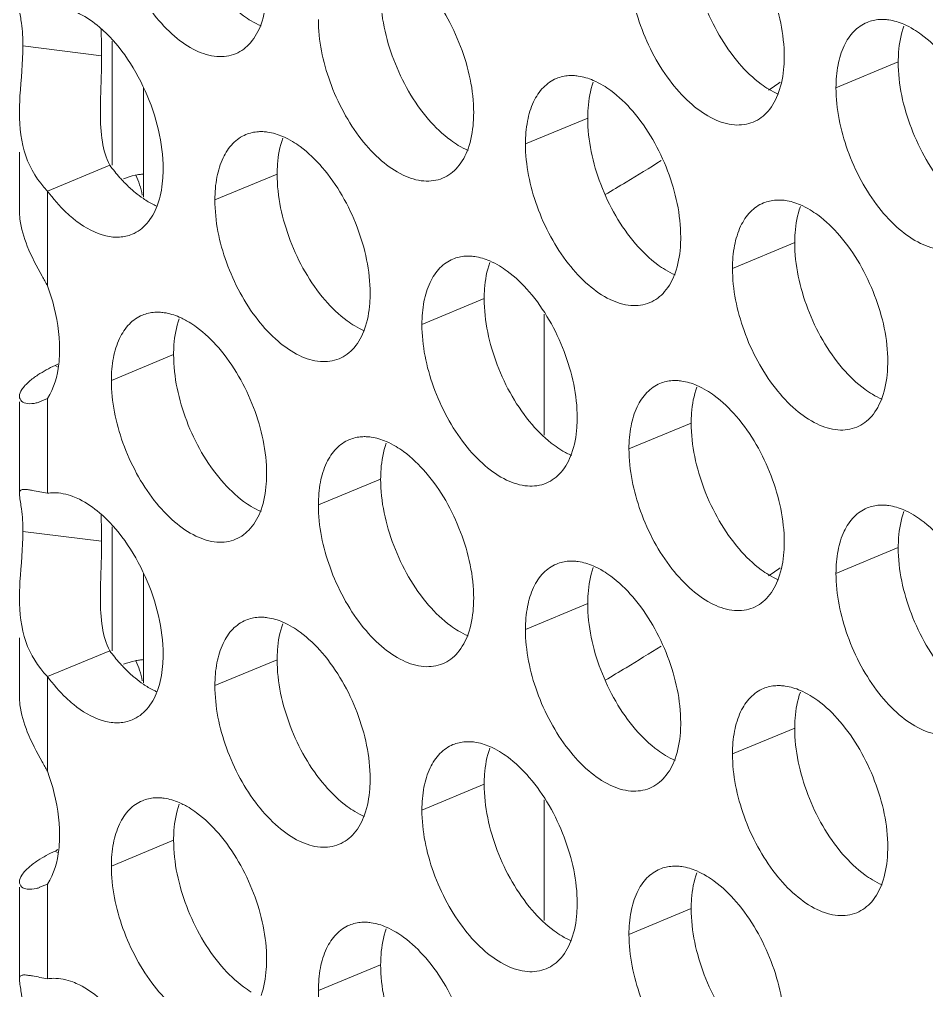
# Model space of a CAD drawing. Header units: millimetres. Extents: x 0 to 2524, y 0 to 1785.
# Drawn here: x 1789.22 to 1798.18, y 860.32 to 869.92 of the extents above; entities that cross this region are included whole.
import ezdxf

# ---------------------------------------------------------------- set-up
doc = ezdxf.new("R2010")
doc.units = ezdxf.units.MM
doc.header["$LTSCALE"] = 0.1
doc.layers.add('标注', color=251, linetype='Continuous', lineweight=9)

msp = doc.modelspace()

# ---------------------------------------------------------------- linework, layer by layer
at = {"layer": '标注'}
for p, q in [((1790.1384, 869.7084), (1790.1384, 868.4838)), ((1790.0329, 869.566), (1789.2563, 869.6621)), ((1797.9046, 869.5043), (1797.2894, 869.2486)), ((1790.4461, 868.166), (1790.4461, 869.2494)), ((1794.8361, 868.9498), (1794.2209, 868.6941)), ((1789.2212, 868.0377), (1789.2212, 868.6117)), ((1790.1136, 868.4838), (1789.4984, 868.2281)), ((1791.7675, 868.3954), (1791.1524, 868.1397)), ((1789.4984, 868.2281), (1789.4984, 867.2918)), ((1796.8817, 867.7195), (1796.2665, 867.4637)), ((1793.8132, 867.165), (1793.198, 866.9093)), ((1794.4059, 867.0098), (1794.4059, 865.8163)), ((1790.7447, 866.6106), (1790.1295, 866.3549)), ((1789.5986, 866.4908), (1789.5727, 866.5037)), ((1789.2212, 865.2346), (1789.2212, 866.1454)), ((1789.4984, 866.177), (1789.4205, 866.1454)), ((1789.4984, 866.177), (1789.4984, 865.2407)), ((1795.8589, 865.9346), (1795.2437, 865.6789)), ((1792.7904, 865.3802), (1792.1752, 865.1245)), ((1790.1384, 864.9084), (1790.1384, 863.6838)), ((1790.0329, 864.766), (1789.2563, 864.8621)), ((1797.9046, 864.7043), (1797.2894, 864.4486)), ((1790.4461, 863.366), (1790.4461, 864.4494)), ((1794.8361, 864.1498), (1794.2209, 863.8941)), ((1789.2212, 863.2377), (1789.2212, 863.8117)), ((1790.1136, 863.6838), (1789.4984, 863.4281)), ((1791.7675, 863.5954), (1791.1524, 863.3397)), ((1789.4984, 863.4281), (1789.4984, 862.4918)), ((1796.8817, 862.9195), (1796.2665, 862.6637)), ((1793.8132, 862.365), (1793.198, 862.1093)), ((1794.4059, 862.2098), (1794.4059, 861.0163)), ((1790.7447, 861.8106), (1790.1295, 861.5549)), ((1789.5986, 861.6908), (1789.5727, 861.7037)), ((1789.2212, 860.4346), (1789.2212, 861.3454)), ((1789.4984, 861.377), (1789.4205, 861.3454)), ((1789.4984, 861.377), (1789.4984, 860.4407)), ((1795.8589, 861.1346), (1795.2437, 860.8789)), ((1792.7904, 860.5802), (1792.1752, 860.3245))]:
    msp.add_line(p, q, dxfattribs=at)
for centre, radius, start, end in [((1778.661, 895.5127), 31.8399, 304.34454, 304.59625), ((1779.924, 893.5705), 29.523, 301.194, 301.98361), ((1791.472, 869.4795), 1.6842, 216.24369, 221.66519), ((1791.3609, 869.3824), 1.5367, 221.71232, 223.51512), ((1790.5007, 867.744), 0.6543, 98.11425, 102.08395), ((1790.4936, 867.7923), 0.6055, 94.3287, 98.10278), ((1780.1874, 893.1363), 29.015, 300.71798, 301.1931), ((1791.0543, 869.048), 1.0824, 230.33246, 235.77961), ((1789.8727, 868.3504), 0.758, 339.34278, 342.32676), ((1790.4674, 868.8282), 1.1282, 230.38894, 233.03812), ((1789.1882, 867.3494), 0.929, 294.44883, 296.47049), ((1778.661, 890.7127), 31.8399, 304.34454, 304.59625), ((1779.924, 888.7705), 29.523, 301.194, 301.98361), ((1791.472, 864.6795), 1.6842, 216.24369, 221.66519), ((1791.3609, 864.5824), 1.5367, 221.71232, 223.51512), ((1790.5007, 862.944), 0.6543, 98.11425, 102.08395), ((1790.4936, 862.9923), 0.6055, 94.3287, 98.10278), ((1780.1874, 888.3363), 29.015, 300.71798, 301.1931), ((1791.0543, 864.248), 1.0824, 230.33246, 235.77961), ((1789.8727, 863.5504), 0.758, 339.34278, 342.32676), ((1790.4674, 864.0282), 1.1282, 230.38894, 233.03812), ((1789.1882, 862.5494), 0.929, 294.44883, 296.47049)]:
    msp.add_arc(centre, radius, start, end, dxfattribs=at)
for points, knots in [([(1791.3572, 869.5855), (1791.2996, 869.5615), (1791.1607, 869.5436), (1790.9483, 869.6125), (1790.7382, 869.7588), (1790.5412, 869.9719), (1790.37, 870.237), (1790.1965, 870.626), (1790.1295, 870.9462), (1790.1295, 871.1549)], [0, 0, 0, 0, 0.08419, 0.180629, 0.294901, 0.426206, 0.569756, 0.71848, 1, 1, 1, 1]), ([(1796.3325, 869.4897), (1796.184, 869.6623), (1795.9586, 870.0623), (1795.8589, 870.512), (1795.8589, 870.7346)], [0, 0, 0, 0, 0.505546, 1, 1, 1, 1]), ([(1796.3044, 870.8011), (1796.4528, 870.6285), (1796.6783, 870.2285), (1796.778, 869.7788), (1796.778, 869.5562)], [0, 0, 0, 0, 0.505546, 1, 1, 1, 1]), ([(1796.4714, 868.9095), (1796.4137, 868.8856), (1796.2749, 868.8677), (1796.0625, 868.9366), (1795.8523, 869.0829), (1795.6553, 869.296), (1795.4842, 869.5611), (1795.3107, 869.95), (1795.2437, 870.2702), (1795.2437, 870.4789)], [0, 0, 0, 0, 0.08419, 0.180629, 0.294901, 0.426206, 0.569756, 0.71848, 1, 1, 1, 1]), ([(1793.2359, 870.2467), (1793.3843, 870.0741), (1793.6098, 869.6741), (1793.7095, 869.2243), (1793.7095, 869.0017)], [0, 0, 0, 0, 0.505546, 1, 1, 1, 1]), ([(1791.5118, 869.9099), (1791.486, 869.9255), (1791.378, 869.9982), (1791.2834, 870.0898), (1791.2183, 870.1656)], [0, 0, 0, 0, 0.231736, 1, 1, 1, 1]), ([(1791.6638, 870.2321), (1791.6638, 870.1998), (1791.6595, 870.0798), (1791.638, 869.9595), (1791.6081, 869.8769)], [0, 0, 0, 0, 0.269025, 1, 1, 1, 1]), ([(1793.2639, 868.9352), (1793.1155, 869.1078), (1792.8901, 869.5078), (1792.7904, 869.9576), (1792.7904, 870.1802)], [0, 0, 0, 0, 0.505546, 1, 1, 1, 1]), ([(1789.2563, 869.6621), (1789.2563, 869.7376), (1789.2508, 869.8577), (1789.2257, 869.975), (1789.222, 870.0189)], [0, 0, 0, 0, 0.631705, 1, 1, 1, 1]), ([(1789.7481, 870.0094), (1789.7706, 870.001), (1789.8657, 869.9591), (1789.9519, 869.8989), (1790.0126, 869.8472)], [0, 0, 0, 0, 0.231395, 1, 1, 1, 1]), ([(1791.6081, 869.8769), (1791.5844, 869.8112), (1791.5223, 869.6921), (1791.4137, 869.6089), (1791.3572, 869.5855)], [0, 0, 0, 0, 0.533077, 1, 1, 1, 1]), ([(1793.4029, 868.3551), (1793.3452, 868.3312), (1793.2064, 868.3132), (1792.994, 868.3821), (1792.7838, 868.5284), (1792.5868, 868.7415), (1792.4157, 869.0066), (1792.2422, 869.3956), (1792.1752, 869.7158), (1792.1752, 869.9245)], [0, 0, 0, 0, 0.08419, 0.180629, 0.294901, 0.426206, 0.569756, 0.71848, 1, 1, 1, 1]), ([(1797.2894, 869.2486), (1797.2894, 869.3242), (1797.3009, 869.4667), (1797.3583, 869.6599), (1797.4555, 869.8102), (1797.548, 869.8753), (1797.596, 869.8952)], [0, 0, 0, 0, 0.300633, 0.564844, 0.793499, 1, 1, 1, 1]), ([(1797.596, 869.8952), (1797.6348, 869.9113), (1797.6916, 869.924), (1797.7483, 869.9245), (1797.7629, 869.9239)], [0, 0, 0, 0, 0.741995, 1, 1, 1, 1]), ([(1797.7629, 869.9239), (1797.7789, 869.9232), (1797.8465, 869.9168), (1797.9123, 869.8966), (1797.9599, 869.8762)], [0, 0, 0, 0, 0.236225, 1, 1, 1, 1]), ([(1797.9046, 869.5043), (1797.9046, 869.5366), (1797.9088, 869.6566), (1797.9304, 869.7768), (1797.9602, 869.8594)], [0, 0, 0, 0, 0.269025, 1, 1, 1, 1]), ([(1790.0126, 869.8472), (1790.1066, 869.7673), (1790.2795, 869.5701), (1790.4756, 869.2228), (1790.6057, 868.841), (1790.6409, 868.5752), (1790.6409, 868.4473)], [0, 0, 0, 0, 0.235194, 0.49405, 0.756072, 1, 1, 1, 1]), ([(1790.0329, 869.566), (1790.0329, 869.589), (1790.0324, 869.6775), (1790.0298, 869.766), (1790.0273, 869.8314)], [0, 0, 0, 0, 0.260225, 1, 1, 1, 1]), ([(1798.0565, 869.8264), (1798.0823, 869.8109), (1798.1904, 869.7381), (1798.2849, 869.6465), (1798.3501, 869.5707)], [0, 0, 0, 0, 0.231736, 1, 1, 1, 1]), ([(1789.2213, 869.0014), (1789.2213, 869.0568), (1789.2299, 869.2773), (1789.2563, 869.497), (1789.2563, 869.6621)], [0, 0, 0, 0, 0.251377, 1, 1, 1, 1]), ([(1790.0212, 869.0013), (1790.0212, 869.0504), (1790.025, 869.2387), (1790.0329, 869.4269), (1790.0329, 869.566)], [0, 0, 0, 0, 0.261174, 1, 1, 1, 1]), ([(1796.626, 869.234), (1796.6002, 869.2496), (1796.4921, 869.3223), (1796.3976, 869.4139), (1796.3325, 869.4897)], [0, 0, 0, 0, 0.231736, 1, 1, 1, 1]), ([(1796.778, 869.5562), (1796.778, 869.5238), (1796.7737, 869.4039), (1796.7522, 869.2836), (1796.7223, 869.201)], [0, 0, 0, 0, 0.269025, 1, 1, 1, 1]), ([(1798.3781, 868.2593), (1798.2297, 868.4319), (1798.0042, 868.8319), (1797.9046, 869.2817), (1797.9046, 869.5043)], [0, 0, 0, 0, 0.505546, 1, 1, 1, 1]), ([(1794.2209, 868.6941), (1794.2209, 868.7697), (1794.2323, 868.9123), (1794.2898, 869.1054), (1794.3869, 869.2558), (1794.4795, 869.3208), (1794.5274, 869.3407)], [0, 0, 0, 0, 0.300633, 0.564844, 0.793499, 1, 1, 1, 1]), ([(1794.5274, 869.3407), (1794.5663, 869.3569), (1794.6231, 869.3695), (1794.6798, 869.37), (1794.6944, 869.3694)], [0, 0, 0, 0, 0.741995, 1, 1, 1, 1]), ([(1794.6944, 869.3694), (1794.7104, 869.3688), (1794.778, 869.3624), (1794.8438, 869.3421), (1794.8914, 869.3217)], [0, 0, 0, 0, 0.236225, 1, 1, 1, 1]), ([(1794.8361, 868.9498), (1794.8361, 868.9821), (1794.8403, 869.1021), (1794.8619, 869.2224), (1794.8917, 869.305)], [0, 0, 0, 0, 0.269025, 1, 1, 1, 1]), ([(1794.988, 869.272), (1795.0138, 869.2564), (1795.1219, 869.1837), (1795.2164, 869.0921), (1795.2816, 869.0163)], [0, 0, 0, 0, 0.231736, 1, 1, 1, 1]), ([(1796.7223, 869.201), (1796.6985, 869.1353), (1796.6365, 869.0162), (1796.5279, 868.933), (1796.4714, 868.9095)], [0, 0, 0, 0, 0.533077, 1, 1, 1, 1]), ([(1798.5171, 867.6792), (1798.4594, 867.6553), (1798.3205, 867.6373), (1798.1082, 867.7062), (1797.898, 867.8525), (1797.701, 868.0656), (1797.5298, 868.3307), (1797.3563, 868.7197), (1797.2894, 869.0399), (1797.2894, 869.2486)], [0, 0, 0, 0, 0.08419, 0.180629, 0.294901, 0.426206, 0.569756, 0.71848, 1, 1, 1, 1]), ([(1789.4984, 868.2281), (1789.4032, 868.3249), (1789.2506, 868.5731), (1789.2214, 868.8575), (1789.2213, 869.0014)], [0, 0, 0, 0, 0.485599, 1, 1, 1, 1]), ([(1793.7095, 869.0017), (1793.7095, 868.9694), (1793.7052, 868.8494), (1793.6837, 868.7291), (1793.6538, 868.6466)], [0, 0, 0, 0, 0.269025, 1, 1, 1, 1]), ([(1795.2816, 869.0163), (1795.43, 868.8437), (1795.6554, 868.4437), (1795.7551, 867.994), (1795.7551, 867.7713)], [0, 0, 0, 0, 0.505546, 1, 1, 1, 1]), ([(1793.5575, 868.6796), (1793.5317, 868.6951), (1793.4236, 868.7678), (1793.3291, 868.8595), (1793.2639, 868.9352)], [0, 0, 0, 0, 0.231736, 1, 1, 1, 1]), ([(1795.3096, 867.7049), (1795.1612, 867.8774), (1794.9357, 868.2775), (1794.8361, 868.7272), (1794.8361, 868.9498)], [0, 0, 0, 0, 0.505546, 1, 1, 1, 1]), ([(1791.4589, 868.7863), (1791.4978, 868.8024), (1791.5546, 868.8151), (1791.6113, 868.8156), (1791.6259, 868.815)], [0, 0, 0, 0, 0.741995, 1, 1, 1, 1]), ([(1791.6259, 868.815), (1791.6419, 868.8143), (1791.7095, 868.8079), (1791.7753, 868.7877), (1791.8229, 868.7673)], [0, 0, 0, 0, 0.236225, 1, 1, 1, 1]), ([(1791.1524, 868.1397), (1791.1524, 868.2153), (1791.1638, 868.3578), (1791.2213, 868.551), (1791.3184, 868.7014), (1791.411, 868.7664), (1791.4589, 868.7863)], [0, 0, 0, 0, 0.300633, 0.564844, 0.793499, 1, 1, 1, 1]), ([(1791.7675, 868.3954), (1791.7675, 868.4277), (1791.7718, 868.5477), (1791.7934, 868.6679), (1791.8232, 868.7505)], [0, 0, 0, 0, 0.269025, 1, 1, 1, 1]), ([(1791.9195, 868.7175), (1791.9453, 868.702), (1792.0534, 868.6293), (1792.1479, 868.5376), (1792.2131, 868.4618)], [0, 0, 0, 0, 0.231736, 1, 1, 1, 1]), ([(1793.6538, 868.6466), (1793.63, 868.5808), (1793.5679, 868.4618), (1793.4594, 868.3785), (1793.4029, 868.3551)], [0, 0, 0, 0, 0.533077, 1, 1, 1, 1]), ([(1795.4486, 867.1247), (1795.3909, 867.1008), (1795.252, 867.0829), (1795.0397, 867.1518), (1794.8295, 867.2981), (1794.6325, 867.5111), (1794.4613, 867.7763), (1794.2878, 868.1652), (1794.2209, 868.4854), (1794.2209, 868.6941)], [0, 0, 0, 0, 0.08419, 0.180629, 0.294901, 0.426206, 0.569756, 0.71848, 1, 1, 1, 1]), ([(1790.6409, 868.4473), (1790.6409, 868.4178), (1790.6374, 868.3076), (1790.6195, 868.1973), (1790.5949, 868.1203)], [0, 0, 0, 0, 0.267106, 1, 1, 1, 1]), ([(1792.2131, 868.4618), (1792.3615, 868.2893), (1792.5869, 867.8893), (1792.6866, 867.4395), (1792.6866, 867.2169)], [0, 0, 0, 0, 0.505546, 1, 1, 1, 1]), ([(1790.3633, 868.2148), (1790.3533, 868.223), (1790.3127, 868.2578), (1790.2744, 868.295), (1790.2465, 868.3243)], [0, 0, 0, 0, 0.243044, 1, 1, 1, 1]), ([(1792.2411, 867.1504), (1792.0927, 867.323), (1791.8672, 867.723), (1791.7675, 868.1728), (1791.7675, 868.3954)], [0, 0, 0, 0, 0.505546, 1, 1, 1, 1]), ([(1789.7481, 867.9591), (1789.7257, 867.9776), (1789.6342, 868.0592), (1789.5538, 868.1528), (1789.4984, 868.2281)], [0, 0, 0, 0, 0.237008, 1, 1, 1, 1]), ([(1790.5778, 868.0787), (1790.5667, 868.0836), (1790.5209, 868.1053), (1790.4773, 868.1314), (1790.4455, 868.1529)], [0, 0, 0, 0, 0.24028, 1, 1, 1, 1]), ([(1792.38, 866.5703), (1792.3224, 866.5464), (1792.1835, 866.5284), (1791.9711, 866.5973), (1791.761, 866.7436), (1791.564, 866.9567), (1791.3928, 867.2218), (1791.2193, 867.6108), (1791.1524, 867.931), (1791.1524, 868.1397)], [0, 0, 0, 0, 0.08419, 0.180629, 0.294901, 0.426206, 0.569756, 0.71848, 1, 1, 1, 1]), ([(1796.5731, 868.1104), (1796.612, 868.1265), (1796.6687, 868.1391), (1796.7255, 868.1396), (1796.7401, 868.139)], [0, 0, 0, 0, 0.741995, 1, 1, 1, 1]), ([(1796.7401, 868.139), (1796.7561, 868.1384), (1796.8237, 868.132), (1796.8895, 868.1118), (1796.9371, 868.0914)], [0, 0, 0, 0, 0.236225, 1, 1, 1, 1]), ([(1789.2213, 868.0377), (1789.2213, 868.0082), (1789.2291, 867.8867), (1789.265, 867.7686), (1789.2991, 867.6832)], [0, 0, 0, 0, 0.242838, 1, 1, 1, 1]), ([(1790.5819, 868.083), (1790.5579, 868.0194), (1790.4959, 867.904), (1790.3897, 867.8236), (1790.3344, 867.8006)], [0, 0, 0, 0, 0.531803, 1, 1, 1, 1]), ([(1796.2665, 867.4637), (1796.2665, 867.5394), (1796.278, 867.6819), (1796.3355, 867.875), (1796.4326, 868.0254), (1796.5251, 868.0905), (1796.5731, 868.1104)], [0, 0, 0, 0, 0.300633, 0.564844, 0.793499, 1, 1, 1, 1]), ([(1796.8817, 867.7195), (1796.8817, 867.7518), (1796.886, 867.8718), (1796.9075, 867.992), (1796.9374, 868.0746)], [0, 0, 0, 0, 0.269025, 1, 1, 1, 1]), ([(1797.0337, 868.0416), (1797.0595, 868.0261), (1797.1676, 867.9533), (1797.2621, 867.8617), (1797.3272, 867.7859)], [0, 0, 0, 0, 0.231736, 1, 1, 1, 1]), ([(1790.3344, 867.8006), (1790.2955, 867.7844), (1790.2082, 867.7651), (1790.0127, 867.7858), (1789.8743, 867.8626), (1789.7891, 867.9267)], [0, 0, 0, 0, 0.217094, 0.450255, 1, 1, 1, 1]), ([(1795.7551, 867.7713), (1795.7551, 867.739), (1795.7509, 867.619), (1795.7293, 867.4988), (1795.6995, 867.4162)], [0, 0, 0, 0, 0.269025, 1, 1, 1, 1]), ([(1797.3272, 867.7859), (1797.4757, 867.6133), (1797.7011, 867.2133), (1797.8008, 866.7636), (1797.8008, 866.541)], [0, 0, 0, 0, 0.505546, 1, 1, 1, 1]), ([(1789.2991, 867.6832), (1789.34, 867.5807), (1789.4084, 867.4505), (1789.4807, 867.3232), (1789.4984, 867.2918)], [0, 0, 0, 0, 0.753574, 1, 1, 1, 1]), ([(1795.6032, 867.4492), (1795.5774, 867.4647), (1795.4693, 867.5375), (1795.3748, 867.6291), (1795.3096, 867.7049)], [0, 0, 0, 0, 0.231736, 1, 1, 1, 1]), ([(1797.3553, 866.4745), (1797.2069, 866.6471), (1796.9814, 867.0471), (1796.8817, 867.4968), (1796.8817, 867.7195)], [0, 0, 0, 0, 0.505546, 1, 1, 1, 1]), ([(1793.198, 866.9093), (1793.198, 866.9849), (1793.2095, 867.1275), (1793.267, 867.3206), (1793.3641, 867.471), (1793.4566, 867.536), (1793.5046, 867.5559)], [0, 0, 0, 0, 0.300633, 0.564844, 0.793499, 1, 1, 1, 1]), ([(1793.5046, 867.5559), (1793.5435, 867.572), (1793.6002, 867.5847), (1793.657, 867.5852), (1793.6716, 867.5846)], [0, 0, 0, 0, 0.741995, 1, 1, 1, 1]), ([(1793.6716, 867.5846), (1793.6876, 867.584), (1793.7552, 867.5776), (1793.821, 867.5573), (1793.8686, 867.5369)], [0, 0, 0, 0, 0.236225, 1, 1, 1, 1]), ([(1793.8132, 867.165), (1793.8132, 867.1973), (1793.8175, 867.3173), (1793.839, 867.4376), (1793.8689, 867.5202)], [0, 0, 0, 0, 0.269025, 1, 1, 1, 1]), ([(1793.9652, 867.4871), (1793.991, 867.4716), (1794.099, 867.3989), (1794.1936, 867.3072), (1794.2587, 867.2315)], [0, 0, 0, 0, 0.231736, 1, 1, 1, 1]), ([(1797.4942, 865.8944), (1797.4366, 865.8704), (1797.2977, 865.8525), (1797.0853, 865.9214), (1796.8752, 866.0677), (1796.6782, 866.2808), (1796.507, 866.5459), (1796.3335, 866.9348), (1796.2665, 867.255), (1796.2665, 867.4637)], [0, 0, 0, 0, 0.08419, 0.180629, 0.294901, 0.426206, 0.569756, 0.71848, 1, 1, 1, 1]), ([(1795.6995, 867.4162), (1795.6757, 867.3505), (1795.6136, 867.2314), (1795.5051, 867.1482), (1795.4486, 867.1247)], [0, 0, 0, 0, 0.533077, 1, 1, 1, 1]), ([(1789.4984, 867.2918), (1789.5177, 867.2391), (1789.5833, 867.0354), (1789.6181, 866.8205), (1789.6181, 866.6624)], [0, 0, 0, 0, 0.26181, 1, 1, 1, 1]), ([(1792.6866, 867.2169), (1792.6866, 867.1846), (1792.6824, 867.0646), (1792.6608, 866.9443), (1792.631, 866.8617)], [0, 0, 0, 0, 0.269025, 1, 1, 1, 1]), ([(1794.2587, 867.2315), (1794.4071, 867.0589), (1794.6326, 866.6589), (1794.7323, 866.2091), (1794.7323, 865.9865)], [0, 0, 0, 0, 0.505546, 1, 1, 1, 1]), ([(1792.5347, 866.8948), (1792.5088, 866.9103), (1792.4008, 866.983), (1792.3063, 867.0747), (1792.2411, 867.1504)], [0, 0, 0, 0, 0.231736, 1, 1, 1, 1]), ([(1794.2868, 865.9201), (1794.1384, 866.0926), (1793.9129, 866.4926), (1793.8132, 866.9424), (1793.8132, 867.165)], [0, 0, 0, 0, 0.505546, 1, 1, 1, 1]), ([(1790.1295, 866.3549), (1790.1295, 866.4305), (1790.141, 866.573), (1790.1985, 866.7661), (1790.2956, 866.9165), (1790.3881, 866.9816), (1790.4361, 867.0015)], [0, 0, 0, 0, 0.300633, 0.564844, 0.793499, 1, 1, 1, 1]), ([(1790.4361, 867.0015), (1790.475, 867.0176), (1790.5317, 867.0302), (1790.5885, 867.0307), (1790.6031, 867.0302)], [0, 0, 0, 0, 0.741995, 1, 1, 1, 1]), ([(1790.6031, 867.0302), (1790.6191, 867.0295), (1790.6867, 867.0231), (1790.7525, 867.0029), (1790.8, 866.9825)], [0, 0, 0, 0, 0.236225, 1, 1, 1, 1]), ([(1790.7447, 866.6106), (1790.7447, 866.6429), (1790.749, 866.7629), (1790.7705, 866.8831), (1790.8004, 866.9657)], [0, 0, 0, 0, 0.269025, 1, 1, 1, 1]), ([(1790.8967, 866.9327), (1790.9225, 866.9172), (1791.0305, 866.8444), (1791.1251, 866.7528), (1791.1902, 866.677)], [0, 0, 0, 0, 0.231736, 1, 1, 1, 1]), ([(1794.4257, 865.3399), (1794.3681, 865.316), (1794.2292, 865.298), (1794.0168, 865.3669), (1793.8067, 865.5133), (1793.6097, 865.7263), (1793.4385, 865.9914), (1793.265, 866.3804), (1793.198, 866.7006), (1793.198, 866.9093)], [0, 0, 0, 0, 0.08419, 0.180629, 0.294901, 0.426206, 0.569756, 0.71848, 1, 1, 1, 1]), ([(1792.631, 866.8617), (1792.6072, 866.796), (1792.5451, 866.6769), (1792.4366, 866.5937), (1792.38, 866.5703)], [0, 0, 0, 0, 0.533077, 1, 1, 1, 1]), ([(1789.6181, 866.6624), (1789.6181, 866.6151), (1789.6097, 866.4481), (1789.5643, 866.2779), (1789.4984, 866.177)], [0, 0, 0, 0, 0.282087, 1, 1, 1, 1]), ([(1791.2183, 865.3656), (1791.0699, 865.5382), (1790.8444, 865.9382), (1790.7447, 866.3879), (1790.7447, 866.6106)], [0, 0, 0, 0, 0.505546, 1, 1, 1, 1]), ([(1791.1902, 866.677), (1791.3386, 866.5044), (1791.5641, 866.1044), (1791.6638, 865.6547), (1791.6638, 865.4321)], [0, 0, 0, 0, 0.505546, 1, 1, 1, 1]), ([(1789.3592, 866.3792), (1789.3738, 866.39), (1789.4417, 866.4369), (1789.5146, 866.4761), (1789.5727, 866.5037)], [0, 0, 0, 0, 0.220086, 1, 1, 1, 1]), ([(1797.8008, 866.541), (1797.8008, 866.5086), (1797.7965, 866.3887), (1797.775, 866.2684), (1797.7451, 866.1858)], [0, 0, 0, 0, 0.269025, 1, 1, 1, 1]), ([(1797.6489, 866.2188), (1797.623, 866.2344), (1797.515, 866.3071), (1797.4205, 866.3987), (1797.3553, 866.4745)], [0, 0, 0, 0, 0.231736, 1, 1, 1, 1]), ([(1789.2213, 866.1983), (1789.2215, 866.2217), (1789.2472, 866.2791), (1789.289, 866.3212), (1789.316, 866.3447)], [0, 0, 0, 0, 0.395219, 1, 1, 1, 1]), ([(1791.3572, 864.7855), (1791.2996, 864.7615), (1791.1607, 864.7436), (1790.9483, 864.8125), (1790.7382, 864.9588), (1790.5412, 865.1719), (1790.37, 865.437), (1790.1965, 865.826), (1790.1295, 866.1462), (1790.1295, 866.3549)], [0, 0, 0, 0, 0.08419, 0.180629, 0.294901, 0.426206, 0.569756, 0.71848, 1, 1, 1, 1]), ([(1795.2437, 865.6789), (1795.2437, 865.7545), (1795.2552, 865.8971), (1795.3126, 866.0902), (1795.4098, 866.2406), (1795.5023, 866.3056), (1795.5503, 866.3255)], [0, 0, 0, 0, 0.300633, 0.564844, 0.793499, 1, 1, 1, 1]), ([(1795.5503, 866.3255), (1795.5892, 866.3417), (1795.6459, 866.3543), (1795.7026, 866.3548), (1795.7173, 866.3542)], [0, 0, 0, 0, 0.741995, 1, 1, 1, 1]), ([(1795.7173, 866.3542), (1795.7333, 866.3536), (1795.8008, 866.3472), (1795.8667, 866.327), (1795.9142, 866.3066)], [0, 0, 0, 0, 0.236225, 1, 1, 1, 1]), ([(1795.8589, 865.9346), (1795.8589, 865.967), (1795.8632, 866.0869), (1795.8847, 866.2072), (1795.9146, 866.2898)], [0, 0, 0, 0, 0.269025, 1, 1, 1, 1]), ([(1796.0108, 866.2568), (1796.0367, 866.2412), (1796.1447, 866.1685), (1796.2392, 866.0769), (1796.3044, 866.0011)], [0, 0, 0, 0, 0.231736, 1, 1, 1, 1]), ([(1789.2991, 866.1277), (1789.2789, 866.1305), (1789.2395, 866.1415), (1789.2212, 866.1809), (1789.2213, 866.1983)], [0, 0, 0, 0, 0.539356, 1, 1, 1, 1]), ([(1789.4213, 866.1428), (1789.4104, 866.1392), (1789.3708, 866.1281), (1789.3286, 866.1235), (1789.2991, 866.1277)], [0, 0, 0, 0, 0.278012, 1, 1, 1, 1]), ([(1797.7451, 866.1858), (1797.7214, 866.1201), (1797.6593, 866.001), (1797.5508, 865.9178), (1797.4942, 865.8944)], [0, 0, 0, 0, 0.533077, 1, 1, 1, 1]), ([(1794.5803, 865.6644), (1794.5545, 865.6799), (1794.4465, 865.7526), (1794.3519, 865.8443), (1794.2868, 865.9201)], [0, 0, 0, 0, 0.231736, 1, 1, 1, 1]), ([(1794.7323, 865.9865), (1794.7323, 865.9542), (1794.728, 865.8342), (1794.7065, 865.714), (1794.6766, 865.6314)], [0, 0, 0, 0, 0.269025, 1, 1, 1, 1]), ([(1796.3325, 864.6897), (1796.184, 864.8623), (1795.9586, 865.2623), (1795.8589, 865.712), (1795.8589, 865.9346)], [0, 0, 0, 0, 0.505546, 1, 1, 1, 1]), ([(1796.3044, 866.0011), (1796.4528, 865.8285), (1796.6783, 865.4285), (1796.778, 864.9788), (1796.778, 864.7562)], [0, 0, 0, 0, 0.505546, 1, 1, 1, 1]), ([(1792.1752, 865.1245), (1792.1752, 865.2001), (1792.1867, 865.3427), (1792.2441, 865.5358), (1792.3413, 865.6862), (1792.4338, 865.7512), (1792.4818, 865.7711)], [0, 0, 0, 0, 0.300633, 0.564844, 0.793499, 1, 1, 1, 1]), ([(1792.4818, 865.7711), (1792.5207, 865.7872), (1792.5774, 865.7999), (1792.6341, 865.8004), (1792.6488, 865.7998)], [0, 0, 0, 0, 0.741995, 1, 1, 1, 1]), ([(1792.6488, 865.7998), (1792.6648, 865.7991), (1792.7323, 865.7927), (1792.7982, 865.7725), (1792.8457, 865.7521)], [0, 0, 0, 0, 0.236225, 1, 1, 1, 1]), ([(1792.7904, 865.3802), (1792.7904, 865.4125), (1792.7947, 865.5325), (1792.8162, 865.6528), (1792.846, 865.7353)], [0, 0, 0, 0, 0.269025, 1, 1, 1, 1]), ([(1792.9423, 865.7023), (1792.9682, 865.6868), (1793.0762, 865.6141), (1793.1707, 865.5224), (1793.2359, 865.4467)], [0, 0, 0, 0, 0.231736, 1, 1, 1, 1]), ([(1796.4714, 864.1095), (1796.4137, 864.0856), (1796.2749, 864.0677), (1796.0625, 864.1366), (1795.8523, 864.2829), (1795.6553, 864.496), (1795.4842, 864.7611), (1795.3107, 865.15), (1795.2437, 865.4702), (1795.2437, 865.6789)], [0, 0, 0, 0, 0.08419, 0.180629, 0.294901, 0.426206, 0.569756, 0.71848, 1, 1, 1, 1]), ([(1794.6766, 865.6314), (1794.6529, 865.5657), (1794.5908, 865.4466), (1794.4822, 865.3634), (1794.4257, 865.3399)], [0, 0, 0, 0, 0.533077, 1, 1, 1, 1]), ([(1793.2359, 865.4467), (1793.3843, 865.2741), (1793.6098, 864.8741), (1793.7095, 864.4243), (1793.7095, 864.2017)], [0, 0, 0, 0, 0.505546, 1, 1, 1, 1]), ([(1791.5118, 865.1099), (1791.486, 865.1255), (1791.378, 865.1982), (1791.2834, 865.2898), (1791.2183, 865.3656)], [0, 0, 0, 0, 0.231736, 1, 1, 1, 1]), ([(1791.6638, 865.4321), (1791.6638, 865.3998), (1791.6595, 865.2798), (1791.638, 865.1595), (1791.6081, 865.0769)], [0, 0, 0, 0, 0.269025, 1, 1, 1, 1]), ([(1793.2639, 864.1352), (1793.1155, 864.3078), (1792.8901, 864.7078), (1792.7904, 865.1576), (1792.7904, 865.3802)], [0, 0, 0, 0, 0.505546, 1, 1, 1, 1]), ([(1789.2213, 865.2345), (1789.2213, 865.2453), (1789.2236, 865.269), (1789.2463, 865.2768), (1789.2561, 865.278)], [0, 0, 0, 0, 0.522014, 1, 1, 1, 1]), ([(1789.2561, 865.278), (1789.2598, 865.2784), (1789.2786, 865.2794), (1789.2973, 865.2771), (1789.312, 865.2751)], [0, 0, 0, 0, 0.202313, 1, 1, 1, 1]), ([(1789.312, 865.2751), (1789.3244, 865.2733), (1789.3867, 865.2629), (1789.4486, 865.25), (1789.4984, 865.2407)], [0, 0, 0, 0, 0.19728, 1, 1, 1, 1]), ([(1789.2563, 864.8621), (1789.2563, 864.9376), (1789.2508, 865.0577), (1789.2257, 865.175), (1789.222, 865.2189)], [0, 0, 0, 0, 0.631705, 1, 1, 1, 1]), ([(1789.4984, 865.2407), (1789.518, 865.2438), (1789.6024, 865.2506), (1789.6876, 865.2322), (1789.7481, 865.2094)], [0, 0, 0, 0, 0.23435, 1, 1, 1, 1]), ([(1789.7481, 865.2094), (1789.7706, 865.201), (1789.8657, 865.1591), (1789.9519, 865.0989), (1790.0126, 865.0472)], [0, 0, 0, 0, 0.231395, 1, 1, 1, 1]), ([(1791.6081, 865.0769), (1791.5844, 865.0112), (1791.5223, 864.8921), (1791.4137, 864.8089), (1791.3572, 864.7855)], [0, 0, 0, 0, 0.533077, 1, 1, 1, 1]), ([(1793.4029, 863.5551), (1793.3452, 863.5312), (1793.2064, 863.5132), (1792.994, 863.5821), (1792.7838, 863.7284), (1792.5868, 863.9415), (1792.4157, 864.2066), (1792.2422, 864.5956), (1792.1752, 864.9158), (1792.1752, 865.1245)], [0, 0, 0, 0, 0.08419, 0.180629, 0.294901, 0.426206, 0.569756, 0.71848, 1, 1, 1, 1]), ([(1797.2894, 864.4486), (1797.2894, 864.5242), (1797.3009, 864.6667), (1797.3583, 864.8599), (1797.4555, 865.0102), (1797.548, 865.0753), (1797.596, 865.0952)], [0, 0, 0, 0, 0.300633, 0.564844, 0.793499, 1, 1, 1, 1]), ([(1797.596, 865.0952), (1797.6348, 865.1113), (1797.6916, 865.124), (1797.7483, 865.1245), (1797.7629, 865.1239)], [0, 0, 0, 0, 0.741995, 1, 1, 1, 1]), ([(1797.7629, 865.1239), (1797.7789, 865.1232), (1797.8465, 865.1168), (1797.9123, 865.0966), (1797.9599, 865.0762)], [0, 0, 0, 0, 0.236225, 1, 1, 1, 1]), ([(1797.9046, 864.7043), (1797.9046, 864.7366), (1797.9088, 864.8566), (1797.9304, 864.9768), (1797.9602, 865.0594)], [0, 0, 0, 0, 0.269025, 1, 1, 1, 1]), ([(1790.0126, 865.0472), (1790.1066, 864.9673), (1790.2795, 864.7701), (1790.4756, 864.4228), (1790.6057, 864.041), (1790.6409, 863.7752), (1790.6409, 863.6473)], [0, 0, 0, 0, 0.235194, 0.49405, 0.756072, 1, 1, 1, 1]), ([(1790.0329, 864.766), (1790.0329, 864.789), (1790.0324, 864.8775), (1790.0298, 864.966), (1790.0273, 865.0314)], [0, 0, 0, 0, 0.260225, 1, 1, 1, 1]), ([(1798.0565, 865.0264), (1798.0823, 865.0109), (1798.1904, 864.9381), (1798.2849, 864.8465), (1798.3501, 864.7707)], [0, 0, 0, 0, 0.231736, 1, 1, 1, 1]), ([(1789.2213, 864.2014), (1789.2213, 864.2568), (1789.2299, 864.4773), (1789.2563, 864.697), (1789.2563, 864.8621)], [0, 0, 0, 0, 0.251377, 1, 1, 1, 1]), ([(1790.0212, 864.2013), (1790.0212, 864.2504), (1790.025, 864.4387), (1790.0329, 864.6269), (1790.0329, 864.766)], [0, 0, 0, 0, 0.261174, 1, 1, 1, 1]), ([(1796.626, 864.434), (1796.6002, 864.4496), (1796.4921, 864.5223), (1796.3976, 864.6139), (1796.3325, 864.6897)], [0, 0, 0, 0, 0.231736, 1, 1, 1, 1]), ([(1796.778, 864.7562), (1796.778, 864.7238), (1796.7737, 864.6039), (1796.7522, 864.4836), (1796.7223, 864.401)], [0, 0, 0, 0, 0.269025, 1, 1, 1, 1]), ([(1798.3781, 863.4593), (1798.2297, 863.6319), (1798.0042, 864.0319), (1797.9046, 864.4817), (1797.9046, 864.7043)], [0, 0, 0, 0, 0.505546, 1, 1, 1, 1]), ([(1794.2209, 863.8941), (1794.2209, 863.9697), (1794.2323, 864.1123), (1794.2898, 864.3054), (1794.3869, 864.4558), (1794.4795, 864.5208), (1794.5274, 864.5407)], [0, 0, 0, 0, 0.300633, 0.564844, 0.793499, 1, 1, 1, 1]), ([(1794.5274, 864.5407), (1794.5663, 864.5569), (1794.6231, 864.5695), (1794.6798, 864.57), (1794.6944, 864.5694)], [0, 0, 0, 0, 0.741995, 1, 1, 1, 1]), ([(1794.6944, 864.5694), (1794.7104, 864.5688), (1794.778, 864.5624), (1794.8438, 864.5421), (1794.8914, 864.5217)], [0, 0, 0, 0, 0.236225, 1, 1, 1, 1]), ([(1794.8361, 864.1498), (1794.8361, 864.1821), (1794.8403, 864.3021), (1794.8619, 864.4224), (1794.8917, 864.505)], [0, 0, 0, 0, 0.269025, 1, 1, 1, 1]), ([(1794.988, 864.472), (1795.0138, 864.4564), (1795.1219, 864.3837), (1795.2164, 864.2921), (1795.2816, 864.2163)], [0, 0, 0, 0, 0.231736, 1, 1, 1, 1]), ([(1796.7223, 864.401), (1796.6985, 864.3353), (1796.6365, 864.2162), (1796.5279, 864.133), (1796.4714, 864.1095)], [0, 0, 0, 0, 0.533077, 1, 1, 1, 1]), ([(1798.5171, 862.8792), (1798.4594, 862.8553), (1798.3205, 862.8373), (1798.1082, 862.9062), (1797.898, 863.0525), (1797.701, 863.2656), (1797.5298, 863.5307), (1797.3563, 863.9197), (1797.2894, 864.2399), (1797.2894, 864.4486)], [0, 0, 0, 0, 0.08419, 0.180629, 0.294901, 0.426206, 0.569756, 0.71848, 1, 1, 1, 1]), ([(1789.4984, 863.4281), (1789.4032, 863.5249), (1789.2506, 863.7731), (1789.2214, 864.0575), (1789.2213, 864.2014)], [0, 0, 0, 0, 0.485599, 1, 1, 1, 1]), ([(1793.7095, 864.2017), (1793.7095, 864.1694), (1793.7052, 864.0494), (1793.6837, 863.9291), (1793.6538, 863.8466)], [0, 0, 0, 0, 0.269025, 1, 1, 1, 1]), ([(1795.2816, 864.2163), (1795.43, 864.0437), (1795.6554, 863.6437), (1795.7551, 863.194), (1795.7551, 862.9713)], [0, 0, 0, 0, 0.505546, 1, 1, 1, 1]), ([(1793.5575, 863.8796), (1793.5317, 863.8951), (1793.4236, 863.9678), (1793.3291, 864.0595), (1793.2639, 864.1352)], [0, 0, 0, 0, 0.231736, 1, 1, 1, 1]), ([(1795.3096, 862.9049), (1795.1612, 863.0774), (1794.9357, 863.4775), (1794.8361, 863.9272), (1794.8361, 864.1498)], [0, 0, 0, 0, 0.505546, 1, 1, 1, 1]), ([(1791.4589, 863.9863), (1791.4978, 864.0024), (1791.5546, 864.0151), (1791.6113, 864.0156), (1791.6259, 864.015)], [0, 0, 0, 0, 0.741995, 1, 1, 1, 1]), ([(1791.6259, 864.015), (1791.6419, 864.0143), (1791.7095, 864.0079), (1791.7753, 863.9877), (1791.8229, 863.9673)], [0, 0, 0, 0, 0.236225, 1, 1, 1, 1]), ([(1791.1524, 863.3397), (1791.1524, 863.4153), (1791.1638, 863.5578), (1791.2213, 863.751), (1791.3184, 863.9014), (1791.411, 863.9664), (1791.4589, 863.9863)], [0, 0, 0, 0, 0.300633, 0.564844, 0.793499, 1, 1, 1, 1]), ([(1791.7675, 863.5954), (1791.7675, 863.6277), (1791.7718, 863.7477), (1791.7934, 863.8679), (1791.8232, 863.9505)], [0, 0, 0, 0, 0.269025, 1, 1, 1, 1]), ([(1791.9195, 863.9175), (1791.9453, 863.902), (1792.0534, 863.8293), (1792.1479, 863.7376), (1792.2131, 863.6618)], [0, 0, 0, 0, 0.231736, 1, 1, 1, 1]), ([(1793.6538, 863.8466), (1793.63, 863.7808), (1793.5679, 863.6618), (1793.4594, 863.5785), (1793.4029, 863.5551)], [0, 0, 0, 0, 0.533077, 1, 1, 1, 1]), ([(1795.4486, 862.3247), (1795.3909, 862.3008), (1795.252, 862.2829), (1795.0397, 862.3518), (1794.8295, 862.4981), (1794.6325, 862.7111), (1794.4613, 862.9763), (1794.2878, 863.3652), (1794.2209, 863.6854), (1794.2209, 863.8941)], [0, 0, 0, 0, 0.08419, 0.180629, 0.294901, 0.426206, 0.569756, 0.71848, 1, 1, 1, 1]), ([(1790.6409, 863.6473), (1790.6409, 863.6178), (1790.6374, 863.5076), (1790.6195, 863.3973), (1790.5949, 863.3203)], [0, 0, 0, 0, 0.267106, 1, 1, 1, 1]), ([(1792.2131, 863.6618), (1792.3615, 863.4893), (1792.5869, 863.0893), (1792.6866, 862.6395), (1792.6866, 862.4169)], [0, 0, 0, 0, 0.505546, 1, 1, 1, 1]), ([(1790.3633, 863.4148), (1790.3533, 863.423), (1790.3127, 863.4578), (1790.2744, 863.495), (1790.2465, 863.5243)], [0, 0, 0, 0, 0.243044, 1, 1, 1, 1]), ([(1792.2411, 862.3504), (1792.0927, 862.523), (1791.8672, 862.923), (1791.7675, 863.3728), (1791.7675, 863.5954)], [0, 0, 0, 0, 0.505546, 1, 1, 1, 1]), ([(1789.7481, 863.1591), (1789.7257, 863.1776), (1789.6342, 863.2592), (1789.5538, 863.3528), (1789.4984, 863.4281)], [0, 0, 0, 0, 0.237008, 1, 1, 1, 1]), ([(1790.5778, 863.2787), (1790.5667, 863.2836), (1790.5209, 863.3053), (1790.4773, 863.3314), (1790.4455, 863.3529)], [0, 0, 0, 0, 0.24028, 1, 1, 1, 1]), ([(1792.38, 861.7703), (1792.3224, 861.7464), (1792.1835, 861.7284), (1791.9711, 861.7973), (1791.761, 861.9436), (1791.564, 862.1567), (1791.3928, 862.4218), (1791.2193, 862.8108), (1791.1524, 863.131), (1791.1524, 863.3397)], [0, 0, 0, 0, 0.08419, 0.180629, 0.294901, 0.426206, 0.569756, 0.71848, 1, 1, 1, 1]), ([(1796.5731, 863.3104), (1796.612, 863.3265), (1796.6687, 863.3391), (1796.7255, 863.3396), (1796.7401, 863.339)], [0, 0, 0, 0, 0.741995, 1, 1, 1, 1]), ([(1796.7401, 863.339), (1796.7561, 863.3384), (1796.8237, 863.332), (1796.8895, 863.3118), (1796.9371, 863.2914)], [0, 0, 0, 0, 0.236225, 1, 1, 1, 1]), ([(1789.2213, 863.2377), (1789.2213, 863.2082), (1789.2291, 863.0867), (1789.265, 862.9686), (1789.2991, 862.8832)], [0, 0, 0, 0, 0.242838, 1, 1, 1, 1]), ([(1790.5819, 863.283), (1790.5579, 863.2194), (1790.4959, 863.104), (1790.3897, 863.0236), (1790.3344, 863.0006)], [0, 0, 0, 0, 0.531803, 1, 1, 1, 1]), ([(1796.2665, 862.6637), (1796.2665, 862.7394), (1796.278, 862.8819), (1796.3355, 863.075), (1796.4326, 863.2254), (1796.5251, 863.2905), (1796.5731, 863.3104)], [0, 0, 0, 0, 0.300633, 0.564844, 0.793499, 1, 1, 1, 1]), ([(1796.8817, 862.9195), (1796.8817, 862.9518), (1796.886, 863.0718), (1796.9075, 863.192), (1796.9374, 863.2746)], [0, 0, 0, 0, 0.269025, 1, 1, 1, 1]), ([(1797.0337, 863.2416), (1797.0595, 863.2261), (1797.1676, 863.1533), (1797.2621, 863.0617), (1797.3272, 862.9859)], [0, 0, 0, 0, 0.231736, 1, 1, 1, 1]), ([(1790.3344, 863.0006), (1790.2955, 862.9844), (1790.2082, 862.9651), (1790.0127, 862.9858), (1789.8743, 863.0626), (1789.7891, 863.1267)], [0, 0, 0, 0, 0.217094, 0.450255, 1, 1, 1, 1]), ([(1795.7551, 862.9713), (1795.7551, 862.939), (1795.7509, 862.819), (1795.7293, 862.6988), (1795.6995, 862.6162)], [0, 0, 0, 0, 0.269025, 1, 1, 1, 1]), ([(1797.3272, 862.9859), (1797.4757, 862.8133), (1797.7011, 862.4133), (1797.8008, 861.9636), (1797.8008, 861.741)], [0, 0, 0, 0, 0.505546, 1, 1, 1, 1]), ([(1789.2991, 862.8832), (1789.34, 862.7807), (1789.4084, 862.6505), (1789.4807, 862.5232), (1789.4984, 862.4918)], [0, 0, 0, 0, 0.753574, 1, 1, 1, 1]), ([(1795.6032, 862.6492), (1795.5774, 862.6647), (1795.4693, 862.7375), (1795.3748, 862.8291), (1795.3096, 862.9049)], [0, 0, 0, 0, 0.231736, 1, 1, 1, 1]), ([(1797.3553, 861.6745), (1797.2069, 861.8471), (1796.9814, 862.2471), (1796.8817, 862.6968), (1796.8817, 862.9195)], [0, 0, 0, 0, 0.505546, 1, 1, 1, 1]), ([(1793.198, 862.1093), (1793.198, 862.1849), (1793.2095, 862.3275), (1793.267, 862.5206), (1793.3641, 862.671), (1793.4566, 862.736), (1793.5046, 862.7559)], [0, 0, 0, 0, 0.300633, 0.564844, 0.793499, 1, 1, 1, 1]), ([(1793.5046, 862.7559), (1793.5435, 862.772), (1793.6002, 862.7847), (1793.657, 862.7852), (1793.6716, 862.7846)], [0, 0, 0, 0, 0.741995, 1, 1, 1, 1]), ([(1793.6716, 862.7846), (1793.6876, 862.784), (1793.7552, 862.7776), (1793.821, 862.7573), (1793.8686, 862.7369)], [0, 0, 0, 0, 0.236225, 1, 1, 1, 1]), ([(1793.8132, 862.365), (1793.8132, 862.3973), (1793.8175, 862.5173), (1793.839, 862.6376), (1793.8689, 862.7202)], [0, 0, 0, 0, 0.269025, 1, 1, 1, 1]), ([(1793.9652, 862.6871), (1793.991, 862.6716), (1794.099, 862.5989), (1794.1936, 862.5072), (1794.2587, 862.4315)], [0, 0, 0, 0, 0.231736, 1, 1, 1, 1]), ([(1797.4942, 861.0944), (1797.4366, 861.0704), (1797.2977, 861.0525), (1797.0853, 861.1214), (1796.8752, 861.2677), (1796.6782, 861.4808), (1796.507, 861.7459), (1796.3335, 862.1348), (1796.2665, 862.455), (1796.2665, 862.6637)], [0, 0, 0, 0, 0.08419, 0.180629, 0.294901, 0.426206, 0.569756, 0.71848, 1, 1, 1, 1]), ([(1795.6995, 862.6162), (1795.6757, 862.5505), (1795.6136, 862.4314), (1795.5051, 862.3482), (1795.4486, 862.3247)], [0, 0, 0, 0, 0.533077, 1, 1, 1, 1]), ([(1789.4984, 862.4918), (1789.5177, 862.4391), (1789.5833, 862.2354), (1789.6181, 862.0205), (1789.6181, 861.8624)], [0, 0, 0, 0, 0.26181, 1, 1, 1, 1]), ([(1792.6866, 862.4169), (1792.6866, 862.3846), (1792.6824, 862.2646), (1792.6608, 862.1443), (1792.631, 862.0617)], [0, 0, 0, 0, 0.269025, 1, 1, 1, 1]), ([(1794.2587, 862.4315), (1794.4071, 862.2589), (1794.6326, 861.8589), (1794.7323, 861.4091), (1794.7323, 861.1865)], [0, 0, 0, 0, 0.505546, 1, 1, 1, 1]), ([(1792.5347, 862.0948), (1792.5088, 862.1103), (1792.4008, 862.183), (1792.3063, 862.2747), (1792.2411, 862.3504)], [0, 0, 0, 0, 0.231736, 1, 1, 1, 1]), ([(1794.2868, 861.1201), (1794.1384, 861.2926), (1793.9129, 861.6926), (1793.8132, 862.1424), (1793.8132, 862.365)], [0, 0, 0, 0, 0.505546, 1, 1, 1, 1]), ([(1790.1295, 861.5549), (1790.1295, 861.6305), (1790.141, 861.773), (1790.1985, 861.9661), (1790.2956, 862.1165), (1790.3881, 862.1816), (1790.4361, 862.2015)], [0, 0, 0, 0, 0.300633, 0.564844, 0.793499, 1, 1, 1, 1]), ([(1790.4361, 862.2015), (1790.475, 862.2176), (1790.5317, 862.2302), (1790.5885, 862.2307), (1790.6031, 862.2302)], [0, 0, 0, 0, 0.741995, 1, 1, 1, 1]), ([(1790.6031, 862.2302), (1790.6191, 862.2295), (1790.6867, 862.2231), (1790.7525, 862.2029), (1790.8, 862.1825)], [0, 0, 0, 0, 0.236225, 1, 1, 1, 1]), ([(1790.7447, 861.8106), (1790.7447, 861.8429), (1790.749, 861.9629), (1790.7705, 862.0831), (1790.8004, 862.1657)], [0, 0, 0, 0, 0.269025, 1, 1, 1, 1]), ([(1790.8967, 862.1327), (1790.9225, 862.1172), (1791.0305, 862.0444), (1791.1251, 861.9528), (1791.1902, 861.877)], [0, 0, 0, 0, 0.231736, 1, 1, 1, 1]), ([(1794.4257, 860.5399), (1794.3681, 860.516), (1794.2292, 860.498), (1794.0168, 860.5669), (1793.8067, 860.7133), (1793.6097, 860.9263), (1793.4385, 861.1914), (1793.265, 861.5804), (1793.198, 861.9006), (1793.198, 862.1093)], [0, 0, 0, 0, 0.08419, 0.180629, 0.294901, 0.426206, 0.569756, 0.71848, 1, 1, 1, 1]), ([(1792.631, 862.0617), (1792.6072, 861.996), (1792.5451, 861.8769), (1792.4366, 861.7937), (1792.38, 861.7703)], [0, 0, 0, 0, 0.533077, 1, 1, 1, 1]), ([(1789.6181, 861.8624), (1789.6181, 861.8151), (1789.6097, 861.6481), (1789.5643, 861.4779), (1789.4984, 861.377)], [0, 0, 0, 0, 0.282087, 1, 1, 1, 1]), ([(1791.2183, 860.5656), (1791.0699, 860.7382), (1790.8444, 861.1382), (1790.7447, 861.5879), (1790.7447, 861.8106)], [0, 0, 0, 0, 0.505546, 1, 1, 1, 1]), ([(1791.1902, 861.877), (1791.3386, 861.7044), (1791.5641, 861.3044), (1791.6638, 860.8547), (1791.6638, 860.6321)], [0, 0, 0, 0, 0.505546, 1, 1, 1, 1]), ([(1789.3592, 861.5792), (1789.3738, 861.59), (1789.4417, 861.6369), (1789.5146, 861.6761), (1789.5727, 861.7037)], [0, 0, 0, 0, 0.220086, 1, 1, 1, 1]), ([(1797.8008, 861.741), (1797.8008, 861.7086), (1797.7965, 861.5887), (1797.775, 861.4684), (1797.7451, 861.3858)], [0, 0, 0, 0, 0.269025, 1, 1, 1, 1]), ([(1797.6489, 861.4188), (1797.623, 861.4344), (1797.515, 861.5071), (1797.4205, 861.5987), (1797.3553, 861.6745)], [0, 0, 0, 0, 0.231736, 1, 1, 1, 1]), ([(1789.2213, 861.3983), (1789.2215, 861.4217), (1789.2472, 861.4791), (1789.289, 861.5212), (1789.316, 861.5447)], [0, 0, 0, 0, 0.395219, 1, 1, 1, 1]), ([(1791.3572, 859.9855), (1791.2996, 859.9615), (1791.1607, 859.9436), (1790.9483, 860.0125), (1790.7382, 860.1588), (1790.5412, 860.3719), (1790.37, 860.637), (1790.1965, 861.026), (1790.1295, 861.3462), (1790.1295, 861.5549)], [0, 0, 0, 0, 0.08419, 0.180629, 0.294901, 0.426206, 0.569756, 0.71848, 1, 1, 1, 1]), ([(1795.2437, 860.8789), (1795.2437, 860.9545), (1795.2552, 861.0971), (1795.3126, 861.2902), (1795.4098, 861.4406), (1795.5023, 861.5056), (1795.5503, 861.5255)], [0, 0, 0, 0, 0.300633, 0.564844, 0.793499, 1, 1, 1, 1]), ([(1795.5503, 861.5255), (1795.5892, 861.5417), (1795.6459, 861.5543), (1795.7026, 861.5548), (1795.7173, 861.5542)], [0, 0, 0, 0, 0.741995, 1, 1, 1, 1]), ([(1795.7173, 861.5542), (1795.7333, 861.5536), (1795.8008, 861.5472), (1795.8667, 861.527), (1795.9142, 861.5066)], [0, 0, 0, 0, 0.236225, 1, 1, 1, 1]), ([(1795.8589, 861.1346), (1795.8589, 861.167), (1795.8632, 861.2869), (1795.8847, 861.4072), (1795.9146, 861.4898)], [0, 0, 0, 0, 0.269025, 1, 1, 1, 1]), ([(1796.0108, 861.4568), (1796.0367, 861.4412), (1796.1447, 861.3685), (1796.2392, 861.2769), (1796.3044, 861.2011)], [0, 0, 0, 0, 0.231736, 1, 1, 1, 1]), ([(1789.2991, 861.3277), (1789.2789, 861.3305), (1789.2395, 861.3415), (1789.2212, 861.3809), (1789.2213, 861.3983)], [0, 0, 0, 0, 0.539356, 1, 1, 1, 1]), ([(1789.4213, 861.3428), (1789.4104, 861.3392), (1789.3708, 861.3281), (1789.3286, 861.3235), (1789.2991, 861.3277)], [0, 0, 0, 0, 0.278012, 1, 1, 1, 1]), ([(1797.7451, 861.3858), (1797.7214, 861.3201), (1797.6593, 861.201), (1797.5508, 861.1178), (1797.4942, 861.0944)], [0, 0, 0, 0, 0.533077, 1, 1, 1, 1]), ([(1794.5803, 860.8644), (1794.5545, 860.8799), (1794.4465, 860.9526), (1794.3519, 861.0443), (1794.2868, 861.1201)], [0, 0, 0, 0, 0.231736, 1, 1, 1, 1]), ([(1794.7323, 861.1865), (1794.7323, 861.1542), (1794.728, 861.0342), (1794.7065, 860.914), (1794.6766, 860.8314)], [0, 0, 0, 0, 0.269025, 1, 1, 1, 1]), ([(1796.3325, 859.8897), (1796.184, 860.0623), (1795.9586, 860.4623), (1795.8589, 860.912), (1795.8589, 861.1346)], [0, 0, 0, 0, 0.505546, 1, 1, 1, 1]), ([(1796.3044, 861.2011), (1796.4528, 861.0285), (1796.6783, 860.6285), (1796.778, 860.1788), (1796.778, 859.9562)], [0, 0, 0, 0, 0.505546, 1, 1, 1, 1]), ([(1792.1752, 860.3245), (1792.1752, 860.4001), (1792.1867, 860.5427), (1792.2441, 860.7358), (1792.3413, 860.8862), (1792.4338, 860.9512), (1792.4818, 860.9711)], [0, 0, 0, 0, 0.300633, 0.564844, 0.793499, 1, 1, 1, 1]), ([(1792.4818, 860.9711), (1792.5207, 860.9872), (1792.5774, 860.9999), (1792.6341, 861.0004), (1792.6488, 860.9998)], [0, 0, 0, 0, 0.741995, 1, 1, 1, 1]), ([(1792.6488, 860.9998), (1792.6648, 860.9991), (1792.7323, 860.9927), (1792.7982, 860.9725), (1792.8457, 860.9521)], [0, 0, 0, 0, 0.236225, 1, 1, 1, 1]), ([(1792.7904, 860.5802), (1792.7904, 860.6125), (1792.7947, 860.7325), (1792.8162, 860.8528), (1792.846, 860.9353)], [0, 0, 0, 0, 0.269025, 1, 1, 1, 1]), ([(1792.9423, 860.9023), (1792.9682, 860.8868), (1793.0762, 860.8141), (1793.1707, 860.7224), (1793.2359, 860.6467)], [0, 0, 0, 0, 0.231736, 1, 1, 1, 1]), ([(1796.4714, 859.3095), (1796.4137, 859.2856), (1796.2749, 859.2677), (1796.0625, 859.3366), (1795.8523, 859.4829), (1795.6553, 859.696), (1795.4842, 859.9611), (1795.3107, 860.35), (1795.2437, 860.6702), (1795.2437, 860.8789)], [0, 0, 0, 0, 0.08419, 0.180629, 0.294901, 0.426206, 0.569756, 0.71848, 1, 1, 1, 1]), ([(1794.6766, 860.8314), (1794.6529, 860.7657), (1794.5908, 860.6466), (1794.4822, 860.5634), (1794.4257, 860.5399)], [0, 0, 0, 0, 0.533077, 1, 1, 1, 1]), ([(1793.2359, 860.6467), (1793.3843, 860.4741), (1793.6098, 860.0741), (1793.7095, 859.6243), (1793.7095, 859.4017)], [0, 0, 0, 0, 0.505546, 1, 1, 1, 1]), ([(1791.5118, 860.3099), (1791.486, 860.3255), (1791.378, 860.3982), (1791.2834, 860.4898), (1791.2183, 860.5656)], [0, 0, 0, 0, 0.231736, 1, 1, 1, 1]), ([(1791.6638, 860.6321), (1791.6638, 860.5998), (1791.6595, 860.4798), (1791.638, 860.3595), (1791.6081, 860.2769)], [0, 0, 0, 0, 0.269025, 1, 1, 1, 1]), ([(1793.2639, 859.3352), (1793.1155, 859.5078), (1792.8901, 859.9078), (1792.7904, 860.3576), (1792.7904, 860.5802)], [0, 0, 0, 0, 0.505546, 1, 1, 1, 1]), ([(1789.2213, 860.4345), (1789.2213, 860.4453), (1789.2236, 860.469), (1789.2463, 860.4768), (1789.2561, 860.478)], [0, 0, 0, 0, 0.522014, 1, 1, 1, 1]), ([(1789.2561, 860.478), (1789.2598, 860.4784), (1789.2786, 860.4794), (1789.2973, 860.4771), (1789.312, 860.4751)], [0, 0, 0, 0, 0.202313, 1, 1, 1, 1]), ([(1789.312, 860.4751), (1789.3244, 860.4733), (1789.3867, 860.4629), (1789.4486, 860.45), (1789.4984, 860.4407)], [0, 0, 0, 0, 0.19728, 1, 1, 1, 1]), ([(1789.2563, 860.0621), (1789.2563, 860.1376), (1789.2508, 860.2577), (1789.2257, 860.375), (1789.222, 860.4189)], [0, 0, 0, 0, 0.631705, 1, 1, 1, 1]), ([(1789.4984, 860.4407), (1789.518, 860.4438), (1789.6024, 860.4506), (1789.6876, 860.4322), (1789.7481, 860.4094)], [0, 0, 0, 0, 0.23435, 1, 1, 1, 1]), ([(1789.7481, 860.4094), (1789.7706, 860.401), (1789.8657, 860.3591), (1789.9519, 860.2989), (1790.0126, 860.2472)], [0, 0, 0, 0, 0.231395, 1, 1, 1, 1]), ([(1793.4029, 858.7551), (1793.3452, 858.7312), (1793.2064, 858.7132), (1792.994, 858.7821), (1792.7838, 858.9284), (1792.5868, 859.1415), (1792.4157, 859.4066), (1792.2422, 859.7956), (1792.1752, 860.1158), (1792.1752, 860.3245)], [0, 0, 0, 0, 0.08419, 0.180629, 0.294901, 0.426206, 0.569756, 0.71848, 1, 1, 1, 1])]:
    msp.add_open_spline(points, degree=3, knots=knots, dxfattribs=at)
for points in [[(1791.6084, 869.8602), (1791.5752, 869.8744), (1791.5429, 869.8913), (1791.5118, 869.9099)], [(1797.9599, 869.8762), (1797.9932, 869.8619), (1798.0255, 869.8451), (1798.0565, 869.8264)], [(1794.8914, 869.3217), (1794.9247, 869.3075), (1794.957, 869.2906), (1794.988, 869.272)], [(1796.7226, 869.1842), (1796.6893, 869.1985), (1796.6571, 869.2153), (1796.626, 869.234)], [(1790.0406, 868.7137), (1790.025, 868.8085), (1790.0213, 868.9052), (1790.0212, 869.0013)], [(1790.1136, 868.4838), (1790.0753, 868.5545), (1790.0537, 868.6344), (1790.0406, 868.7137)], [(1791.8229, 868.7673), (1791.8562, 868.753), (1791.8884, 868.7362), (1791.9195, 868.7175)], [(1793.6541, 868.6298), (1793.6208, 868.6441), (1793.5886, 868.6609), (1793.5575, 868.6796)], [(1790.3637, 868.3838), (1790.3254, 868.3756), (1790.2877, 868.3641), (1790.2511, 868.3502)], [(1790.4088, 868.2906), (1790.3985, 868.3231), (1790.3861, 868.3549), (1790.3714, 868.3856)], [(1790.4347, 868.1861), (1790.4282, 868.2214), (1790.4196, 868.2564), (1790.4088, 868.2906)], [(1796.9371, 868.0914), (1796.9704, 868.0771), (1797.0026, 868.0603), (1797.0337, 868.0416)], [(1793.8686, 867.5369), (1793.9018, 867.5226), (1793.9341, 867.5058), (1793.9652, 867.4871)], [(1795.6998, 867.3994), (1795.6665, 867.4137), (1795.6342, 867.4305), (1795.6032, 867.4492)], [(1790.8, 866.9825), (1790.8333, 866.9682), (1790.8656, 866.9514), (1790.8967, 866.9327)], [(1792.6313, 866.845), (1792.598, 866.8593), (1792.5657, 866.8761), (1792.5347, 866.8948)], [(1789.316, 866.3447), (1789.3299, 866.3568), (1789.3444, 866.3683), (1789.3592, 866.3792)], [(1795.9142, 866.3066), (1795.9475, 866.2923), (1795.9798, 866.2754), (1796.0108, 866.2568)], [(1797.7455, 866.1691), (1797.7122, 866.1833), (1797.6799, 866.2002), (1797.6489, 866.2188)], [(1792.8457, 865.7521), (1792.879, 865.7378), (1792.9113, 865.721), (1792.9423, 865.7023)], [(1794.677, 865.6146), (1794.6437, 865.6289), (1794.6114, 865.6457), (1794.5803, 865.6644)], [(1789.222, 865.2189), (1789.2216, 865.2241), (1789.2213, 865.2293), (1789.2213, 865.2345)], [(1791.6084, 865.0602), (1791.5752, 865.0744), (1791.5429, 865.0913), (1791.5118, 865.1099)], [(1797.9599, 865.0762), (1797.9932, 865.0619), (1798.0255, 865.0451), (1798.0565, 865.0264)], [(1794.8914, 864.5217), (1794.9247, 864.5075), (1794.957, 864.4906), (1794.988, 864.472)], [(1796.7226, 864.3842), (1796.6893, 864.3985), (1796.6571, 864.4153), (1796.626, 864.434)], [(1790.0406, 863.9137), (1790.025, 864.0085), (1790.0213, 864.1052), (1790.0212, 864.2013)], [(1790.1136, 863.6838), (1790.0753, 863.7545), (1790.0537, 863.8344), (1790.0406, 863.9137)], [(1791.8229, 863.9673), (1791.8562, 863.953), (1791.8884, 863.9362), (1791.9195, 863.9175)], [(1793.6541, 863.8298), (1793.6208, 863.8441), (1793.5886, 863.8609), (1793.5575, 863.8796)], [(1790.3637, 863.5838), (1790.3254, 863.5756), (1790.2877, 863.5641), (1790.2511, 863.5502)], [(1790.4088, 863.4906), (1790.3985, 863.5231), (1790.3861, 863.5549), (1790.3714, 863.5856)], [(1790.4347, 863.3861), (1790.4282, 863.4214), (1790.4196, 863.4564), (1790.4088, 863.4906)], [(1796.9371, 863.2914), (1796.9704, 863.2771), (1797.0026, 863.2603), (1797.0337, 863.2416)], [(1793.8686, 862.7369), (1793.9018, 862.7226), (1793.9341, 862.7058), (1793.9652, 862.6871)], [(1795.6998, 862.5994), (1795.6665, 862.6137), (1795.6342, 862.6305), (1795.6032, 862.6492)], [(1790.8, 862.1825), (1790.8333, 862.1682), (1790.8656, 862.1514), (1790.8967, 862.1327)], [(1792.6313, 862.045), (1792.598, 862.0593), (1792.5657, 862.0761), (1792.5347, 862.0948)], [(1789.316, 861.5447), (1789.3299, 861.5568), (1789.3444, 861.5683), (1789.3592, 861.5792)], [(1795.9142, 861.5066), (1795.9475, 861.4923), (1795.9798, 861.4754), (1796.0108, 861.4568)], [(1797.7455, 861.3691), (1797.7122, 861.3833), (1797.6799, 861.4002), (1797.6489, 861.4188)], [(1792.8457, 860.9521), (1792.879, 860.9378), (1792.9113, 860.921), (1792.9423, 860.9023)], [(1794.677, 860.8146), (1794.6437, 860.8289), (1794.6114, 860.8457), (1794.5803, 860.8644)], [(1789.222, 860.4189), (1789.2216, 860.4241), (1789.2213, 860.4293), (1789.2213, 860.4345)]]:
    msp.add_open_spline(points, degree=3, dxfattribs=at)

doc.saveas('drawing.dxf')
